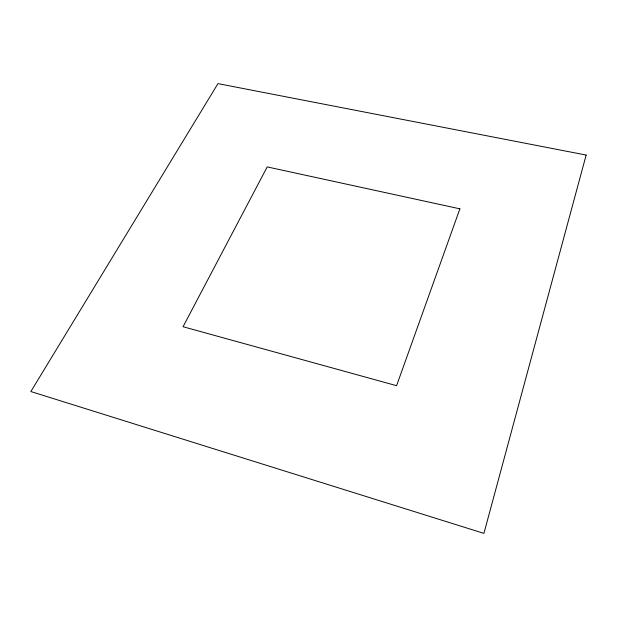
<?xml version="1.0" encoding="UTF-8"?>
<svg xmlns="http://www.w3.org/2000/svg" width="617" height="617" viewBox="0 0 617 617"><rect width="100%" height="100%" fill="white"/><g stroke="black" fill="none" stroke-linecap="round" stroke-linejoin="round"><path stroke-width="0.93" d="M586.15 155.06L483.913 533.381L30.85 391.54L217.963 83.619L586.15 155.06M459.889 208.831L396.584 385.687L183.048 326.725L267.207 166.906L459.889 208.831"/></g></svg>
